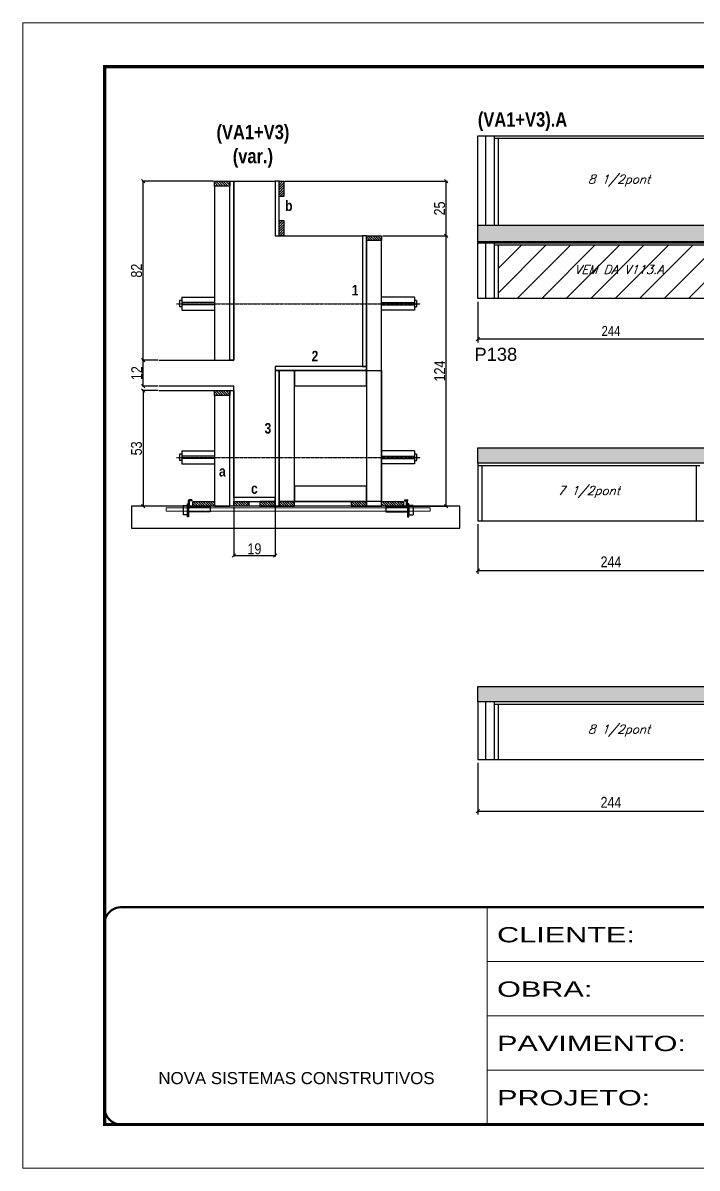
# Model space of a CAD drawing. Extents: x 3330 to 22105, y 1197 to 30204.
# Drawn here: x 4928 to 5546, y 27615 to 28665 of the extents above; entities that cross this region are included whole.
import ezdxf

# ---------------------------------------------------------------- set-up
doc = ezdxf.new("R2010")
doc.units = 0
for name, pattern in [('CONTINUO', [0]), ('DASHED', [0.75, 0.5, -0.25]), ('HIDDEN', [0.375, 0.25, -0.125])]:
    doc.linetypes.add(name, pattern=pattern)
for name, color, linetype in [('5', 5, 'Continuous'), ('barrote', 251, 'Continuous'), ('COTA', 241, 'Continuous'), ('detalhes', 4, 'Continuous'), ('NOMENCLATURA', 7, 'Continuous'), ('Painéis', 200, 'Continuous'), ('presilha', 1, 'Continuous'), ('SARR_2.2x10', 60, 'Continuous'), ('SARR_2.2x7', 40, 'Continuous'), ('SARR_3.5x7', 81, 'Continuous'), ('TENSOR', 3, 'Continuous'), ('texto', 7, 'Continuous')]:
    doc.layers.add(name, color=color, linetype=linetype)
for name, color, linetype, lineweight in [('CONCRETO', 251, 'Continuous', 25), ('Folhas', 255, 'Continuous', 9), ('Hachura', 251, 'Continuous', 9), ('SARRAFO DE PRESSAO', 251, 'DASHED', 9), ('SCO-___-LAJ', 2, 'Continuous', 0)]:
    doc.layers.add(name, color=color, linetype=linetype, lineweight=lineweight)
doc.styles.add('ARIAL', font='arial.ttf')
doc.styles.add('COTA TECNICA', font='techl___.ttf', dxfattribs={"height": 10})
doc.styles.add('COTA TECNICA 2X', font='techl___.ttf', dxfattribs={"height": 10})
doc.styles.add('COTA TECNICA-50', font='techl___.ttf', dxfattribs={"height": 9})
doc.styles.add('Romans', font='romans.shx')
doc.styles.get("Standard").update_dxf_attribs({"font": 'arial.ttf'})
doc.styles.add('TECNICA', font='techb___.ttf', dxfattribs={"height": 10})
doc.styles.add('Tecnologia', font='')
doc.styles.get('Tecnologia').set_extended_font_data('Forgotten Futurist')
doc.dimstyles.new('COTA PAINEL-50', dxfattribs={"dimtxt": 9, "dimasz": 3, "dimexe": 3, "dimexo": 3, "dimgap": 3, "dimtad": 1, "dimdec": 1, "dimzin": 12, "dimdsep": 46, "dimtxsty": 'COTA TECNICA-50', "dimblk1": 'OBLIQUE', "dimblk2": 'OBLIQUE', "dimsah": 1, "dimcen": 0.9, "dimclrd": 4, "dimclre": 4, "dimclrt": 240, "dimadec": 1, "dimazin": 3, "dimtfac": 1, "dimtdec": 1, "dimtmove": 0, "dimatfit": 3, "dimfxl": 1, "dimtolj": 1, "dimtzin": 12, "dimarcsym": 0})
doc.dimstyles.new('PAINEL', dxfattribs={"dimtxt": 10, "dimasz": 3, "dimexe": 3, "dimexo": 3, "dimgap": 3, "dimtad": 1, "dimdec": 1, "dimzin": 12, "dimdsep": 46, "dimtxsty": 'COTA TECNICA', "dimblk1": 'OBLIQUE', "dimblk2": 'OBLIQUE', "dimsah": 1, "dimcen": 0.9, "dimclrd": 4, "dimclre": 4, "dimclrt": 240, "dimadec": 1, "dimazin": 3, "dimtfac": 1, "dimtdec": 1, "dimtmove": 0, "dimatfit": 3, "dimfxl": 1, "dimtolj": 1, "dimtzin": 12, "dimarcsym": 0})
doc.dimstyles.new('SECAO', dxfattribs={"dimscale": 0.333333, "dimtxt": 5, "dimasz": 9, "dimexe": 3, "dimexo": 3, "dimgap": 3, "dimtad": 1, "dimdec": 1, "dimlfac": 0.5, "dimzin": 12, "dimdsep": 46, "dimtxsty": 'COTA TECNICA 2X', "dimblk1": 'OBLIQUE', "dimblk2": 'OBLIQUE', "dimsah": 1, "dimcen": 0.9, "dimclrd": 4, "dimclre": 4, "dimclrt": 240, "dimadec": 1, "dimazin": 3, "dimtfac": 1, "dimtdec": 1, "dimtmove": 0, "dimatfit": 3, "dimfxl": 1, "dimtolj": 1, "dimtzin": 12, "dimarcsym": 0})
pattern_1 = [(135, (38357.0615, -95290.8084), (-1.122532015, -1.122532015), [])]

# ---------------------------------------------------------------- blocks, each defined once
blk = doc.blocks.new('9999999999')
at = {"color": 30, "linetype": 'CONTINUO'}
for p, q in [((98564.6, 34230.2), (98564.6, 34429.4)), ((98564.6, 34379.6), (99584, 34379.6)), ((98564.6, 34329.8), (99488, 34329.8)), ((98564.6, 34280), (99488, 34280))]:
    blk.add_line(p, q, dxfattribs=at)
at = {"color": 30, "linetype": 'CONTINUO', "const_width": 2}
blk.add_lwpolyline([(99584, 34230.2), (99584, 34414.4, 0.414214), (99569, 34429.4), (98229, 34429.4, 0.414214), (98214, 34414.4), (98214, 34245.2, 0.414214), (98229, 34230.2), (99584, 34230.2)], format="xyb", dxfattribs=at)
at = {"layer": 'Folhas'}
blk.add_lwpolyline([(98139, 34190.2), (99624, 34190.2), (99624, 35240.2), (98139, 35240.2)], close=True, dxfattribs=at)
at = {"layer": 'Folhas', "color": 30, "const_width": 3}
blk.add_lwpolyline([(98214, 34230.2), (99584, 34230.2), (99584, 35200.2), (98214, 35200.2)], close=True, dxfattribs=at)
at = {"color": 7, "linetype": 'Continuous', "ltscale": 5, "style": 'ARIAL'}
blk.add_text('NOVA SISTEMAS CONSTRUTIVOS', height=11.059, dxfattribs=at).set_placement((98263.2, 34267.2))
at = {"layer": 'Folhas', "color": 7, "style": 'Tecnologia', "width": 1.5}
for s, p in [('CLIENTE:', (98573.7, 34397.2)), ('OBRA:', (98573.7, 34347.3)), ('PAVIMENTO:', (98573.7, 34297.5)), ('PROJETO:', (98573.7, 34247.7))]:
    blk.add_text(s, height=14, dxfattribs=at).set_placement(p)
blk = doc.blocks.new('PRESILHA METÁLICA 1')
at = {"layer": 'presilha'}
for p, q in [((7.5, 10.6), (7.5, 19.9)), ((12, 21), (8.6, 21)), ((9, 11.6), (9, 18.9)), ((12, 19.5), (9.6, 19.5)), ((12, 21), (12, 19.5)), ((0, 13), (6, 13)), ((0, 13), (0, 0)), ((6, 0), (0, 0)), ((6, 15.5), (7.5, 15.5)), ((6, -2.5), (6, 15.5)), ((6, 13), (6, 0)), ((7.5, 15.5), (7.5, -2.5)), ((37.5, 4.1), (7.5, 4.1)), ((37.5, 11), (9.6, 11)), ((37.5, 11), (37.5, 4.1)), ((7.5, -2.5), (6, -2.5))]:
    blk.add_line(p, q, dxfattribs=at)
for centre, radius, start, end in [((8.6, 19.9), 1.14, 90, 180), ((9.6, 18.9), 0.57, 90, 180), ((9.6, 11.6), 0.57, 180, 270)]:
    blk.add_arc(centre, radius, start, end, dxfattribs=at)
blk = doc.blocks.new('_Oblique')
at = {"color": 0, "linetype": 'ByBlock', "lineweight": -2}
blk.add_line((-0.5, -0.5), (0.5, 0.5), dxfattribs=at)
blk = doc.blocks.new('*D1958')
at = {"layer": 'COTA', "color": 4, "lineweight": -2, "transparency": 16777216}
for p, q in [((5121.5, 28220.4), (5121.5, 28175.2)), ((5159.5, 28220.4), (5159.5, 28175.2)), ((5121.5, 28176.2), (5159.5, 28176.2))]:
    blk.add_line(p, q, dxfattribs=at)
at = {"layer": 'Defpoints', "color": 0, "transparency": 16777216}
for p in [(5121.5, 28221.4), (5159.5, 28221.4), (5159.5, 28176.2)]:
    blk.add_point(p, dxfattribs=at)
at = {"layer": 'COTA', "color": 4, "lineweight": -2, "transparency": 16777216, "xscale": 3, "yscale": 3, "zscale": 3, "rotation": 180}
blk.add_blockref('_Oblique', (5121.5, 28176.2), dxfattribs=at)
at = {"layer": 'COTA', "color": 4, "lineweight": -2, "transparency": 16777216, "xscale": 3, "yscale": 3, "zscale": 3}
blk.add_blockref('_Oblique', (5159.5, 28176.2), dxfattribs=at)
at = {"layer": 'COTA', "color": 240, "transparency": 16777216, "insert": (5140.5, 28182.3), "char_height": 10, "attachment_point": 5, "style": 'COTA TECNICA 2X'}
blk.add_mtext('\\A1;19', dxfattribs=at)
blk = doc.blocks.new('*D1959')
at = {"layer": 'COTA', "color": 4, "lineweight": -2, "transparency": 16777216}
for p, q in [((5258.1, 28469.4), (5317.4, 28469.4)), ((5316.4, 28221.4), (5316.4, 28469.4)), ((5278.1, 28221.4), (5317.4, 28221.4))]:
    blk.add_line(p, q, dxfattribs=at)
at = {"layer": 'Defpoints', "color": 0, "transparency": 16777216}
for p in [(5257.1, 28469.4), (5316.4, 28469.4), (5277.1, 28221.4)]:
    blk.add_point(p, dxfattribs=at)
at = {"layer": 'COTA', "color": 4, "lineweight": -2, "transparency": 16777216, "xscale": 3, "yscale": 3, "zscale": 3}
for p, rotation in [((5316.4, 28469.4), 90), ((5316.4, 28221.4), 270)]:
    blk.add_blockref('_Oblique', p, dxfattribs=dict(at, rotation=rotation))
at = {"layer": 'COTA', "color": 240, "transparency": 16777216, "insert": (5310.3, 28345.4), "char_height": 10, "attachment_point": 5, "rotation": 90, "style": 'COTA TECNICA 2X'}
blk.add_mtext('\\A1;124', dxfattribs=at)
blk = doc.blocks.new('*D1960')
at = {"layer": 'COTA', "color": 4, "lineweight": -2, "transparency": 16777216}
for p, q in [((5168.5, 28519.4), (5317.4, 28519.4)), ((5316.4, 28469.4), (5316.4, 28519.4)), ((5258.1, 28469.4), (5317.4, 28469.4))]:
    blk.add_line(p, q, dxfattribs=at)
at = {"layer": 'Defpoints', "color": 0, "transparency": 16777216}
for p in [(5167.5, 28519.4), (5316.4, 28519.4), (5257.1, 28469.4)]:
    blk.add_point(p, dxfattribs=at)
at = {"layer": 'COTA', "color": 4, "lineweight": -2, "transparency": 16777216, "xscale": 3, "yscale": 3, "zscale": 3}
for p, rotation in [((5316.4, 28519.4), 90), ((5316.4, 28469.4), 270)]:
    blk.add_blockref('_Oblique', p, dxfattribs=dict(at, rotation=rotation))
at = {"layer": 'COTA', "color": 240, "transparency": 16777216, "insert": (5310.3, 28494.4), "char_height": 10, "attachment_point": 5, "rotation": 90, "style": 'COTA TECNICA 2X'}
blk.add_mtext('\\A1;25', dxfattribs=at)
blk = doc.blocks.new('*D1961')
at = {"layer": 'COTA', "color": 4, "lineweight": -2, "transparency": 16777216}
for p, q in [((5051.8, 28327.4), (5037.6, 28327.4)), ((5038.6, 28327.4), (5038.6, 28221.4)), ((5051.8, 28221.4), (5037.6, 28221.4))]:
    blk.add_line(p, q, dxfattribs=at)
at = {"layer": 'Defpoints', "color": 0, "transparency": 16777216}
for p in [(5052.8, 28327.4), (5038.6, 28221.4), (5052.8, 28221.4)]:
    blk.add_point(p, dxfattribs=at)
at = {"layer": 'COTA', "color": 4, "lineweight": -2, "transparency": 16777216, "xscale": 3, "yscale": 3, "zscale": 3}
for p, rotation in [((5038.6, 28327.4), 90), ((5038.6, 28221.4), 270)]:
    blk.add_blockref('_Oblique', p, dxfattribs=dict(at, rotation=rotation))
at = {"layer": 'COTA', "color": 240, "transparency": 16777216, "insert": (5032.4, 28274.4), "char_height": 10, "attachment_point": 5, "rotation": 90, "style": 'COTA TECNICA 2X'}
blk.add_mtext('\\A1;53', dxfattribs=at)
blk = doc.blocks.new('*D1962')
at = {"layer": 'COTA', "color": 4, "lineweight": -2, "transparency": 16777216}
for p, q in [((5051.8, 28355.4), (5037.6, 28355.4)), ((5038.6, 28331.4), (5038.6, 28355.4)), ((5051.8, 28331.4), (5037.6, 28331.4))]:
    blk.add_line(p, q, dxfattribs=at)
at = {"layer": 'Defpoints', "color": 0, "transparency": 16777216}
for p in [(5038.6, 28355.4), (5052.8, 28355.4), (5052.8, 28331.4)]:
    blk.add_point(p, dxfattribs=at)
at = {"layer": 'COTA', "color": 4, "lineweight": -2, "transparency": 16777216, "xscale": 3, "yscale": 3, "zscale": 3}
for p, rotation in [((5038.6, 28355.4), 90), ((5038.6, 28331.4), 270)]:
    blk.add_blockref('_Oblique', p, dxfattribs=dict(at, rotation=rotation))
at = {"layer": 'COTA', "color": 240, "transparency": 16777216, "insert": (5032.6, 28343.4), "char_height": 10, "attachment_point": 5, "rotation": 90, "style": 'COTA TECNICA 2X'}
blk.add_mtext('\\A1;12', dxfattribs=at)
blk = doc.blocks.new('*D1963')
at = {"layer": 'COTA', "color": 4, "lineweight": -2, "transparency": 16777216}
for p, q in [((5102.9, 28519.4), (5037.6, 28519.4)), ((5038.6, 28355.4), (5038.6, 28519.4)), ((5051.8, 28355.4), (5037.6, 28355.4))]:
    blk.add_line(p, q, dxfattribs=at)
at = {"layer": 'Defpoints', "color": 0, "transparency": 16777216}
for p in [(5038.6, 28519.4), (5103.9, 28519.4), (5052.8, 28355.4)]:
    blk.add_point(p, dxfattribs=at)
at = {"layer": 'COTA', "color": 4, "lineweight": -2, "transparency": 16777216, "xscale": 3, "yscale": 3, "zscale": 3}
for p, rotation in [((5038.6, 28519.4), 90), ((5038.6, 28355.4), 270)]:
    blk.add_blockref('_Oblique', p, dxfattribs=dict(at, rotation=rotation))
at = {"layer": 'COTA', "color": 240, "transparency": 16777216, "insert": (5032.5, 28437.4), "char_height": 10, "attachment_point": 5, "rotation": 90, "style": 'COTA TECNICA 2X'}
blk.add_mtext('\\A1;82', dxfattribs=at)
blk = doc.blocks.new('*D1964')
at = {"layer": 'COTA', "color": 4, "linetype": 'ByBlock', "lineweight": -2, "transparency": 16777216}
for p, q in [((5345.4, 28408.9), (5345.4, 28371.6)), ((5589.4, 28408.9), (5589.4, 28371.6)), ((5589.4, 28374.6), (5345.4, 28374.6))]:
    blk.add_line(p, q, dxfattribs=at)
at = {"layer": 'Defpoints', "color": 0, "linetype": 'ByBlock', "transparency": 16777216}
for p in [(5345.4, 28411.9), (5589.4, 28411.9), (5345.4, 28374.6)]:
    blk.add_point(p, dxfattribs=at)
at = {"layer": 'COTA', "color": 4, "linetype": 'ByBlock', "lineweight": -2, "transparency": 16777216, "xscale": 3, "yscale": 3, "zscale": 3, "rotation": 180}
blk.add_blockref('_Oblique', (5345.4, 28374.6), dxfattribs=at)
at = {"layer": 'COTA', "color": 4, "linetype": 'ByBlock', "lineweight": -2, "transparency": 16777216, "xscale": 3, "yscale": 3, "zscale": 3}
blk.add_blockref('_Oblique', (5589.4, 28374.6), dxfattribs=at)
at = {"layer": 'COTA', "color": 240, "linetype": 'ByBlock', "transparency": 16777216, "insert": (5467.4, 28382.1), "char_height": 9, "attachment_point": 5, "style": 'COTA TECNICA-50'}
blk.add_mtext('\\A1;244', dxfattribs=at)
blk = doc.blocks.new('*D1979')
at = {"layer": 'COTA', "color": 4, "linetype": 'ByBlock', "lineweight": -2, "transparency": 16777216}
for p, q in [((5345.4, 28205), (5345.4, 28159.4)), ((5589.4, 28205), (5589.4, 28159.4)), ((5345.4, 28162.4), (5589.4, 28162.4))]:
    blk.add_line(p, q, dxfattribs=at)
at = {"layer": 'Defpoints', "color": 0, "linetype": 'ByBlock', "transparency": 16777216}
for p in [(5345.4, 28208), (5589.4, 28208), (5589.4, 28162.4)]:
    blk.add_point(p, dxfattribs=at)
at = {"layer": 'COTA', "color": 4, "linetype": 'ByBlock', "lineweight": -2, "transparency": 16777216, "xscale": 3, "yscale": 3, "zscale": 3, "rotation": 180}
blk.add_blockref('_Oblique', (5345.4, 28162.4), dxfattribs=at)
at = {"layer": 'COTA', "color": 4, "linetype": 'ByBlock', "lineweight": -2, "transparency": 16777216, "xscale": 3, "yscale": 3, "zscale": 3}
blk.add_blockref('_Oblique', (5589.4, 28162.4), dxfattribs=at)
at = {"layer": 'COTA', "color": 240, "linetype": 'ByBlock', "transparency": 16777216, "insert": (5467.4, 28170.4), "char_height": 10, "attachment_point": 5, "style": 'COTA TECNICA'}
blk.add_mtext('\\A1;244', dxfattribs=at)
blk = doc.blocks.new('*D1993')
at = {"layer": 'COTA', "color": 4, "linetype": 'ByBlock', "lineweight": -2, "transparency": 16777216}
for p, q in [((5345.4, 27986.2), (5345.4, 27938.8)), ((5589.4, 27986.2), (5589.4, 27938.8)), ((5345.4, 27941.8), (5589.4, 27941.8))]:
    blk.add_line(p, q, dxfattribs=at)
at = {"layer": 'Defpoints', "color": 0, "linetype": 'ByBlock', "transparency": 16777216}
for p in [(5345.4, 27989.2), (5589.4, 27989.2), (5589.4, 27941.8)]:
    blk.add_point(p, dxfattribs=at)
at = {"layer": 'COTA', "color": 4, "linetype": 'ByBlock', "lineweight": -2, "transparency": 16777216, "xscale": 3, "yscale": 3, "zscale": 3, "rotation": 180}
blk.add_blockref('_Oblique', (5345.4, 27941.8), dxfattribs=at)
at = {"layer": 'COTA', "color": 4, "linetype": 'ByBlock', "lineweight": -2, "transparency": 16777216, "xscale": 3, "yscale": 3, "zscale": 3}
blk.add_blockref('_Oblique', (5589.4, 27941.8), dxfattribs=at)
at = {"layer": 'COTA', "color": 240, "linetype": 'ByBlock', "transparency": 16777216, "insert": (5467.4, 27949.9), "char_height": 10, "attachment_point": 5, "style": 'COTA TECNICA'}
blk.add_mtext('\\A1;244', dxfattribs=at)

msp = doc.modelspace()

# ---------------------------------------------------------------- hatches: boundary and pattern name
at = {"layer": 'COTA', "linetype": 'ByBlock'}
h = msp.add_hatch(dxfattribs=at)
h.set_pattern_fill('AR-CONC', color=256, scale=0.03)
h.set_pattern_definition([(50, (-125691.2733, -5427.082), (5.46554007, -0.47817257), [0.5715, -6.2865]), (355, (-125691.273, -5427.082), (-1.05730264, 5.73170536), [0.4572, -5.02921753]), (100.4514447, (-125690.818, -5427.122), (4.40823741, 5.25353256), [0.48570026, -5.34270734]), (46.1842, (-125691.273, -5425.558), (8.13237123, -1.26126984), [0.85725, -9.42975]), (96.6355576, (-125690.5956, -5425.663), (7.122124, 7.42278374), [0.7285507, -8.01406824]), (351.184151, (-125691.273, -5425.558), (7.122124, 7.42278374), [0.685799, -7.54379196]), (21, (-125690.5113, -5425.939), (4.54843174, -3.06795595), [0.5715, -6.2865]), (326, (-125690.511, -5425.939), (1.85406085, 5.52563898), [0.4572, -5.0292]), (71.451445, (-125690.132, -5426.195), (6.40249258, 2.45768307), [0.48570026, -5.34269813]), (37.5, (-125691.2733, -5427.0821), (0.092658098, 2.536651166), [0, -4.96824, 0, -5.1054, 0, -5.04825]), (7.5, (-125691.2733, -5427.0821), (2.004589875, 3.005417245), [0, -2.91084, 0, -4.85394, 0, -1.92405]), (327.5, (-125692.9725, -5427.0821), (4.067717855, -0.17186232), [0, -1.905, 0, -5.9436, 0, -7.8867]), (317.5, (-125693.7345, -5427.082), (4.44387544, 0.76279473), [0, -2.4765, 0, -3.94716, 0, -5.6007])])
h.paths.add_polyline_path([(5345.36, 28478.91), (5345.36, 28463.91), (6321.36, 28463.91), (6321.36, 28478.91)])
h = msp.add_hatch(dxfattribs=at)
h.set_pattern_fill('AR-CONC', color=256, scale=0.03)
h.set_pattern_definition([(50, (-125691.2733, -5456.364), (5.46554007, -0.47817257), [0.5715, -6.2865]), (355, (-125691.273, -5456.364), (-1.05730264, 5.73170536), [0.4572, -5.02921753]), (100.4514447, (-125690.818, -5456.4036), (4.40823741, 5.25353256), [0.48570026, -5.34270734]), (46.1842, (-125691.273, -5454.84), (8.13237123, -1.26126984), [0.85725, -9.42975]), (96.6355576, (-125690.5956, -5454.945), (7.122124, 7.42278374), [0.7285507, -8.01406824]), (351.184151, (-125691.273, -5454.84), (7.122124, 7.42278374), [0.685799, -7.54379196]), (21, (-125690.5113, -5455.221), (4.54843174, -3.06795595), [0.5715, -6.2865]), (326, (-125690.511, -5455.221), (1.85406085, 5.52563898), [0.4572, -5.0292]), (71.451445, (-125690.132, -5455.4765), (6.40249258, 2.45768307), [0.48570026, -5.34269813]), (37.5, (-125691.2733, -5456.3638), (0.092658098, 2.536651166), [0, -4.96824, 0, -5.1054, 0, -5.04825]), (7.5, (-125691.2733, -5456.3638), (2.004589875, 3.005417245), [0, -2.91084, 0, -4.85394, 0, -1.92405]), (327.5, (-125692.9725, -5456.3638), (4.067717855, -0.17186232), [0, -1.905, 0, -5.9436, 0, -7.8867]), (317.5, (-125693.7345, -5456.3638), (4.44387544, 0.76279473), [0, -2.4765, 0, -3.94716, 0, -5.6007])])
h.paths.add_polyline_path([(6015.86, 28260.97), (6314.86, 28260.97), (6314.86, 28274.97), (5345.36, 28274.97), (5345.36, 28260.97), (5589.36, 28260.97), (5833.36, 28260.97), (5988.86, 28260.97), (5988.86, 28227.97), (6015.86, 28227.97)])
h = msp.add_hatch(dxfattribs=at)
h.set_pattern_fill('AR-CONC', color=256, scale=0.03)
h.set_pattern_definition([(50, (-125691.2733, -5475.5483), (5.46554007, -0.47817257), [0.5715, -6.2865]), (355, (-125691.273, -5475.548), (-1.05730264, 5.73170536), [0.4572, -5.02921753]), (100.4514447, (-125690.818, -5475.588), (4.40823741, 5.25353256), [0.48570026, -5.34270734]), (46.1842, (-125691.273, -5474.024), (8.13237123, -1.26126984), [0.85725, -9.42975]), (96.6355576, (-125690.5956, -5474.129), (7.122124, 7.42278374), [0.7285507, -8.01406824]), (351.184151, (-125691.273, -5474.024), (7.122124, 7.42278374), [0.685799, -7.54379196]), (21, (-125690.5113, -5474.4053), (4.54843174, -3.06795595), [0.5715, -6.2865]), (326, (-125690.511, -5474.405), (1.85406085, 5.52563898), [0.4572, -5.0292]), (71.451445, (-125690.132, -5474.661), (6.40249258, 2.45768307), [0.48570026, -5.34269813]), (37.5, (-125691.2733, -5475.5483), (0.092658098, 2.536651166), [0, -4.96824, 0, -5.1054, 0, -5.04825]), (7.5, (-125691.2733, -5475.5483), (2.004589875, 3.005417245), [0, -2.91084, 0, -4.85394, 0, -1.92405]), (327.5, (-125692.9725, -5475.5483), (4.067717855, -0.17186232), [0, -1.905, 0, -5.9436, 0, -7.8867]), (317.5, (-125693.7345, -5475.5483), (4.44387544, 0.76279473), [0, -2.4765, 0, -3.94716, 0, -5.6007])])
h.paths.add_polyline_path([(5688.86, 28022.18), (5715.86, 28022.18), (5715.86, 28042.18), (5959.86, 28042.18), (6210.86, 28042.18), (6210.86, 28056.18), (5345.36, 28056.18), (5345.36, 28042.18), (5688.86, 28042.18)])
at = {"layer": 'Hachura', "linetype": 'ByBlock'}
h = msp.add_hatch(dxfattribs=at)
h.set_pattern_fill('ANSI31', color=256, scale=5)
h.set_pattern_definition([(45, (-125691.273, -5427.082), (-11.2253202, 11.2253202), [])])
h.paths.add_polyline_path([(5585.86, 28411.91), (5585.86, 28460.71), (5363.86, 28460.71), (5363.86, 28411.91)])
h.paths.add_polyline_path([(5592.86, 28411.91), (5617.53, 28411.91), (5617.53, 28460.71), (5592.86, 28460.71)])
h.paths.add_polyline_path([(5621.03, 28411.91), (5644.36, 28411.91), (5644.36, 28460.71), (5621.03, 28460.71)])
h.paths.add_polyline_path([(5647.86, 28455.91), (5647.86, 28411.91), (5727.86, 28411.91), (5727.86, 28455.91)])
h.paths.add_polyline_path([(5829.86, 28411.91), (5829.86, 28460.71), (5731.36, 28460.71), (5731.36, 28411.91)])
h.paths.add_polyline_path([(6073.86, 28411.91), (6073.86, 28460.71), (5836.86, 28460.71), (5836.86, 28411.91)])
h.paths.add_polyline_path([(6105.36, 28460.71), (6080.86, 28460.71), (6080.86, 28411.91), (6105.36, 28411.91)])
h.paths.add_polyline_path([(6108.86, 28455.91), (6108.86, 28411.91), (6188.86, 28411.91), (6188.86, 28455.91)])
h.paths.add_polyline_path([(6317.86, 28411.91), (6317.86, 28460.71), (6192.36, 28460.71), (6192.36, 28411.91)])
h.paths.add_polyline_path([(6188.86, 28455.91), (6188.86, 28462.91), (6108.86, 28462.91), (6108.86, 28455.91)])
h.paths.add_polyline_path([(5727.86, 28455.91), (5727.86, 28462.91), (5647.86, 28462.91), (5647.86, 28455.91)])
at = {"layer": 'SARR_2.2x10'}
h = msp.add_hatch(dxfattribs=at)
h.set_pattern_fill('ANSI31', color=256, scale=0.5, angle=90)
h.set_pattern_definition([(135, (38277.4615, -95290.8084), (-1.122532015, -1.122532015), [])])
h.paths.add_polyline_path([(5083.92, 28225.76), (5083.92, 28221.36), (5103.92, 28221.36), (5103.92, 28225.76)])
h = msp.add_hatch(dxfattribs=at)
h.set_pattern_fill('ANSI31', color=256, scale=0.5, angle=90)
h.set_pattern_definition([(135, (38450.6615, -95290.8084), (-1.122532015, -1.122532015), [])])
h.paths.add_polyline_path([(5257.12, 28225.76), (5257.12, 28221.36), (5277.12, 28221.36), (5277.12, 28225.76)])
at = {"layer": 'SARR_2.2x7'}
h = msp.add_hatch(dxfattribs=at)
h.set_pattern_fill('ANSI31', color=256, scale=0.5, angle=90)
h.set_pattern_definition([(135, (38271.4615, -94997.2084), (-1.122532015, -1.122532015), [])])
h.paths.add_polyline_path([(5117.92, 28519.36), (5117.92, 28514.96), (5103.92, 28514.96), (5103.92, 28519.36)])
h = msp.add_hatch(dxfattribs=at)
h.set_pattern_fill('ANSI31', color=256, scale=0.5)
h.set_pattern_definition([(45, (-118349.0468, -4648.1773), (-1.122532015, 1.122532015), [])])
h.paths.add_polyline_path([(5167.52, 28505.36), (5163.12, 28505.36), (5163.12, 28519.36), (5167.52, 28519.36)])
h = msp.add_hatch(dxfattribs=at)
h.set_pattern_fill('ANSI31', color=256, scale=0.5)
h.set_pattern_definition([(45, (-118349.0468, -4684.1773), (-1.122532015, 1.122532015), [])])
h.paths.add_polyline_path([(5167.52, 28469.36), (5163.12, 28469.36), (5163.12, 28483.36), (5167.52, 28483.36)])
h = msp.add_hatch(dxfattribs=at)
h.set_pattern_fill('ANSI31', color=256, scale=0.5, angle=90)
h.set_pattern_definition([(135, (38410.6615, -95047.2084), (-1.122532015, -1.122532015), [])])
h.paths.add_polyline_path([(5257.12, 28469.36), (5257.12, 28464.96), (5243.12, 28464.96), (5243.12, 28469.36)])
h = msp.add_hatch(dxfattribs=at)
h.set_pattern_fill('ANSI31', color=256, scale=0.5, angle=90)
h.set_pattern_definition([(135, (38271.4615, -95189.2084), (-1.122532015, -1.122532015), [])])
h.paths.add_polyline_path([(5117.92, 28327.36), (5117.92, 28322.96), (5103.92, 28322.96), (5103.92, 28327.36)])
h = msp.add_hatch(dxfattribs=at)
h.set_pattern_fill('ANSI31', color=256, scale=0.5, angle=90)
h.set_pattern_definition(pattern_1)
h.paths.add_polyline_path([(5135.52, 28221.36), (5135.52, 28225.76), (5121.52, 28225.76), (5121.52, 28221.36)])
h = msp.add_hatch(dxfattribs=at)
h.set_pattern_fill('ANSI31', color=256, scale=0.5, angle=90)
h.set_pattern_definition(pattern_1)
h.paths.add_polyline_path([(5145.52, 28225.76), (5145.52, 28221.36), (5159.52, 28221.36), (5159.52, 28225.76)])
h = msp.add_hatch(dxfattribs=at)
h.set_pattern_fill('ANSI31', color=256, scale=0.5, angle=90)
h.set_pattern_definition([(135, (38374.6615, -95290.8084), (-1.122532015, -1.122532015), [])])
h.paths.add_polyline_path([(5163.12, 28225.76), (5163.12, 28221.36), (5177.12, 28221.36), (5177.12, 28225.76)])
h = msp.add_hatch(dxfattribs=at)
h.set_pattern_fill('ANSI31', color=256, scale=0.5, angle=90)
h.set_pattern_definition([(135, (38440.6615, -95290.8084), (-1.122532015, -1.122532015), [])])
h.paths.add_polyline_path([(5229.12, 28225.76), (5229.12, 28221.36), (5243.12, 28221.36), (5243.12, 28225.76)])

# ---------------------------------------------------------------- linework, layer by layer
at = {"ltscale": 3}
for p, q in [((5073.92, 28413.09), (5073.92, 28401.09)), ((5073.92, 28413.09), (5103.92, 28413.09)), ((5287.12, 28413.09), (5257.12, 28413.09)), ((5287.12, 28413.09), (5287.12, 28401.09)), ((5071.92, 28410.09), (5071.92, 28404.09)), ((5073.92, 28410.09), (5071.92, 28410.09)), ((5073.92, 28404.09), (5071.92, 28404.09)), ((5103.92, 28408.09), (5073.92, 28408.09)), ((5103.92, 28406.09), (5073.92, 28406.09)), ((5257.12, 28408.09), (5287.12, 28408.09)), ((5257.12, 28406.09), (5287.12, 28406.09)), ((5289.12, 28410.09), (5287.12, 28410.09)), ((5287.12, 28404.09), (5289.12, 28404.09)), ((5289.12, 28410.09), (5289.12, 28404.09)), ((5073.92, 28401.09), (5103.92, 28401.09)), ((5287.12, 28401.09), (5257.12, 28401.09)), ((5071.92, 28269.21), (5071.92, 28263.21)), ((5073.92, 28269.21), (5071.92, 28269.21)), ((5073.92, 28272.21), (5073.92, 28260.21)), ((5073.92, 28272.21), (5103.92, 28272.21)), ((5103.92, 28267.21), (5073.92, 28267.21)), ((5287.12, 28272.21), (5257.12, 28272.21)), ((5257.12, 28267.21), (5287.12, 28267.21)), ((5287.12, 28272.21), (5287.12, 28260.21)), ((5289.12, 28269.21), (5287.12, 28269.21)), ((5289.12, 28269.21), (5289.12, 28263.21)), ((5073.92, 28263.21), (5071.92, 28263.21)), ((5103.92, 28265.21), (5073.92, 28265.21)), ((5073.92, 28260.21), (5103.92, 28260.21)), ((5257.12, 28265.21), (5287.12, 28265.21)), ((5287.12, 28260.21), (5257.12, 28260.21)), ((5287.12, 28263.21), (5289.12, 28263.21))]:
    msp.add_line(p, q, dxfattribs=at)
at = {"layer": 'barrote'}
msp.add_lwpolyline([(5027.67, 28201.36), (5328.69, 28201.36), (5328.69, 28221.36), (5027.67, 28221.36)], close=True, dxfattribs=at)
at = {"layer": 'CONCRETO', "linetype": 'Continuous'}
for points in [[(5121.52, 28355.36), (5121.52, 28519.36), (5159.52, 28519.36), (5159.52, 28469.36), (5239.52, 28469.36), (5239.52, 28349.36), (5159.52, 28349.36), (5159.52, 28229.36), (5121.52, 28229.36), (5121.52, 28331.36), (5052.82, 28331.36)], [(5052.82, 28355.36), (5121.52, 28355.36)]]:
    msp.add_lwpolyline(points, dxfattribs=at)
at = {"layer": 'COTA', "linetype": 'ByBlock'}
for p, q in [((5345.36, 28462.91), (5345.36, 28478.91)), ((6321.36, 28478.91), (5345.36, 28478.91)), ((5345.36, 28260.97), (5345.36, 28274.97)), ((5345.36, 28274.97), (6314.86, 28274.97)), ((5345.36, 28042.18), (5345.36, 28056.18)), ((5345.36, 28056.18), (6210.86, 28056.18))]:
    msp.add_line(p, q, dxfattribs=at)
at = {"layer": 'Painéis', "linetype": 'Continuous'}
for p, q in [((5688.86, 28042.18), (5345.36, 28042.18)), ((5345.36, 28042.18), (5345.36, 27989.18)), ((5345.36, 27989.18), (5715.86, 27989.18))]:
    msp.add_line(p, q, dxfattribs=at)
for points in [[(5345.36, 28560.91), (5589.36, 28560.91), (5589.36, 28478.91), (5345.36, 28478.91)], [(5117.92, 28355.36), (5117.92, 28519.36), (5121.52, 28519.36), (5121.52, 28355.36)], [(5163.12, 28469.36), (5163.12, 28519.36), (5159.52, 28519.36), (5159.52, 28469.36)], [(5243.12, 28349.36), (5243.12, 28469.36), (5239.52, 28469.36), (5239.52, 28349.36)], [(6321.36, 28463.91), (5345.36, 28463.91), (5345.36, 28462.91), (6321.36, 28462.91)], [(5345.36, 28462.91), (5589.36, 28462.91), (5589.36, 28411.91), (5345.36, 28411.91)], [(5243.12, 28349.36), (5159.52, 28349.36), (5159.52, 28345.76), (5243.12, 28345.76)], [(5163.12, 28221.36), (5163.12, 28345.76), (5159.52, 28345.76), (5159.52, 28221.36)], [(5163.12, 28345.76), (5257.12, 28345.76), (5257.12, 28225.76), (5163.12, 28225.76)], [(5117.92, 28221.36), (5117.92, 28327.36), (5121.52, 28327.36), (5121.52, 28221.36)], [(5589.36, 28260.97), (5345.36, 28260.97), (5345.36, 28207.97), (5589.36, 28207.97)], [(5159.52, 28229.36), (5121.52, 28229.36), (5121.52, 28225.76), (5159.52, 28225.76)]]:
    msp.add_lwpolyline(points, close=True, dxfattribs=at)
msp.add_lwpolyline([(5052.82, 28327.36), (5121.52, 28327.36), (5121.52, 28331.36), (5052.82, 28331.36)], dxfattribs=at)
at = {"layer": 'SARR_2.2x10'}
for points in [[(5083.92, 28225.76), (5103.92, 28225.76), (5103.92, 28221.36), (5083.92, 28221.36)], [(5257.12, 28225.76), (5277.12, 28225.76), (5277.12, 28221.36), (5257.12, 28221.36)]]:
    msp.add_lwpolyline(points, close=True, dxfattribs=at)
at = {"layer": 'SARR_2.2x7', "linetype": 'Continuous'}
for p, q in [((5352.36, 28560.91), (5352.36, 28478.91)), ((5589.36, 28558.71), (5360.36, 28558.71)), ((5352.36, 28462.91), (5352.36, 28411.91)), ((5589.36, 28460.71), (5360.36, 28460.71)), ((5345.36, 28258.77), (5548.86, 28258.77)), ((5352.36, 28042.18), (5352.36, 27989.18)), ((5360.36, 28039.98), (5589.36, 28039.98))]:
    msp.add_line(p, q, dxfattribs=at)
at = {"layer": 'SARR_2.2x7'}
for points in [[(5103.92, 28519.36), (5117.92, 28519.36), (5117.92, 28514.96), (5103.92, 28514.96)], [(5167.52, 28519.36), (5167.52, 28505.36), (5163.12, 28505.36), (5163.12, 28519.36)], [(5167.52, 28483.36), (5167.52, 28469.36), (5163.12, 28469.36), (5163.12, 28483.36)], [(5243.12, 28469.36), (5257.12, 28469.36), (5257.12, 28464.96), (5243.12, 28464.96)], [(5103.92, 28327.36), (5117.92, 28327.36), (5117.92, 28322.96), (5103.92, 28322.96)], [(5121.52, 28225.76), (5135.52, 28225.76), (5135.52, 28221.36), (5121.52, 28221.36)], [(5159.52, 28225.76), (5145.52, 28225.76), (5145.52, 28221.36), (5159.52, 28221.36)], [(5177.12, 28225.76), (5163.12, 28225.76), (5163.12, 28221.36), (5177.12, 28221.36)], [(5243.12, 28225.76), (5229.12, 28225.76), (5229.12, 28221.36), (5243.12, 28221.36)]]:
    msp.add_lwpolyline(points, close=True, dxfattribs=at)
at = {"layer": 'SARR_3.5x7'}
for p, q in [((5360.36, 28560.91), (5360.36, 28478.91)), ((5363.86, 28558.71), (5363.86, 28478.91)), ((5360.36, 28462.91), (5360.36, 28411.91)), ((5363.86, 28460.71), (5363.86, 28411.91)), ((5348.86, 28258.77), (5348.86, 28207.97)), ((5545.36, 28258.77), (5545.36, 28207.97)), ((5360.36, 28042.18), (5360.36, 27989.18)), ((5363.86, 28039.98), (5363.86, 27989.18))]:
    msp.add_line(p, q, dxfattribs=at)
for points in [[(5117.92, 28514.96), (5103.92, 28514.96), (5103.92, 28355.36), (5117.92, 28355.36)], [(5257.12, 28464.96), (5243.12, 28464.96), (5243.12, 28221.36), (5257.12, 28221.36)], [(5177.12, 28345.76), (5163.12, 28345.76), (5163.12, 28225.76), (5177.12, 28225.76)], [(5243.12, 28331.76), (5243.12, 28345.76), (5177.12, 28345.76), (5177.12, 28331.76)], [(5117.92, 28322.96), (5103.92, 28322.96), (5103.92, 28221.36), (5117.92, 28221.36)], [(5243.12, 28225.76), (5243.12, 28239.76), (5177.12, 28239.76), (5177.12, 28225.76)]]:
    msp.add_lwpolyline(points, close=True, dxfattribs=at)
at = {"layer": 'SCO-___-LAJ', "color": 1}
msp.add_lwpolyline([(5059.47, 28220.03), (5301.58, 28220.03), (5301.58, 28216.83), (5059.47, 28216.83)], close=True, dxfattribs=at)
at = {"layer": 'TENSOR', "linetype": 'HIDDEN', "ltscale": 0.5}
for p, q in [((5068.92, 28407.09), (5292.43, 28407.09)), ((5068.92, 28266.21), (5292.43, 28266.21))]:
    msp.add_line(p, q, dxfattribs=at)

# ---------------------------------------------------------------- block references
at = {"layer": 'presilha', "yscale": 0.6666666666666666, "zscale": 0.6666666666666666}
for p, xscale in [((5075.06, 28213.39), 0.6666666666666666), ((5285.99, 28213.39), -0.6666666666666666)]:
    msp.add_blockref('PRESILHA METÁLICA 1', p, dxfattribs=dict(at, xscale=xscale))
at = {"layer": 'SARRAFO DE PRESSAO', "color": 6, "linetype": 'ByBlock'}
msp.add_blockref('9999999999', (-93210.75, -6575.66), dxfattribs=at)

# ---------------------------------------------------------------- texts
at = {"layer": '5', "linetype": 'Continuous'}
msp.add_text('P138', height=12, rotation=359.99996, dxfattribs=at).set_placement((5342.26, 28354.68))
at = {"layer": 'detalhes', "style": 'TECNICA'}
for s, p in [('b', (5168.67, 28492.15)), ('1', (5229.71, 28414.66)), ('2', (5192.93, 28354.21)), ('3', (5149.77, 28288.09)), ('a', (5108.05, 28248.7)), ('c', (5137.39, 28232.83))]:
    msp.add_text(s, height=9.6, dxfattribs=at).set_placement(p)
at = {"layer": 'NOMENCLATURA', "style": 'TECNICA'}
msp.add_text('(VA1+V3).A', height=13.2, dxfattribs=at).set_placement((5345.36, 28569.43))
at = {"layer": 'NOMENCLATURA', "insert": (5139.12, 28571.06), "char_height": 13.2, "attachment_point": 2, "style": 'TECNICA'}
msp.add_mtext_dynamic_manual_height_columns('(VA1+V3)\\P(var.)', width=300.2766, gutter_width=1, heights=[0], dxfattribs=at)
at = {"layer": 'texto', "color": 2, "char_height": 8, "attachment_point": 5, "style": 'Romans'}
for s, insert in [('{\\Q19;\\C256;8 1/2pont}', (5474.86, 28519.91)), ('{\\Q19;\\C256;VEM DA V113.A}', (5474.86, 28438.41)), ('{\\Q19;\\C256;7 1/2pont}', (5447.11, 28234.47)), ('{\\Q19;\\C256;8 1/2pont}', (5474.86, 28015.68))]:
    msp.add_mtext(s, dxfattribs=dict(at, insert=insert))

# ---------------------------------------------------------------- dimensions: what is measured, and where the dimension line sits
at = {"layer": 'COTA'}
for base, p1, p2, picture, middle in [((5038.63, 28519.36), (5052.82, 28355.36), (5103.92, 28519.36), '*D1963', (5032.54, 28437.36)), ((5316.38, 28519.36), (5257.12, 28469.36), (5167.52, 28519.36), '*D1960', (5310.27, 28494.36)), ((5316.38, 28469.36), (5277.12, 28221.36), (5257.12, 28469.36), '*D1959', (5310.31, 28345.36)), ((5038.63, 28355.36), (5052.82, 28331.36), (5052.82, 28355.36), '*D1962', (5032.57, 28343.36)), ((5038.63, 28221.36), (5052.82, 28327.36), (5052.82, 28221.36), '*D1961', (5032.41, 28274.36))]:
    dim = msp.add_linear_dim(base=base, p1=p1, p2=p2, angle=90, dimstyle='SECAO', dxfattribs=at)
    dim.commit()
    dim.dimension.update_dxf_attribs({"geometry": picture, "text_midpoint": middle})
at = {"layer": 'COTA', "linetype": 'ByBlock'}
dim = msp.add_linear_dim(base=(5345.36, 28374.57), p1=(5589.36, 28411.91), p2=(5345.36, 28411.91), angle=180, dimstyle='COTA PAINEL-50', override={"dimarcsym": 1}, dxfattribs=at)
dim.commit()
dim.dimension.update_dxf_attribs({"geometry": '*D1964', "text_midpoint": (5467.36, 28382.14)})
at = {"layer": 'COTA'}
dim = msp.add_linear_dim(base=(5159.52, 28176.18), p1=(5121.52, 28221.36), p2=(5159.52, 28221.36), dimstyle='SECAO', dxfattribs=at)
dim.commit()
dim.dimension.update_dxf_attribs({"geometry": '*D1958', "text_midpoint": (5140.52, 28182.27)})
at = {"layer": 'COTA', "linetype": 'ByBlock'}
for base, p1, p2, picture, middle in [((5589.36, 28162.37), (5345.36, 28207.97), (5589.36, 28207.97), '*D1979', (5467.36, 28170.44)), ((5589.36, 27941.8), (5345.36, 27989.18), (5589.36, 27989.18), '*D1993', (5467.36, 27949.88))]:
    dim = msp.add_linear_dim(base=base, p1=p1, p2=p2, dimstyle='PAINEL', dxfattribs=at)
    dim.commit()
    dim.dimension.update_dxf_attribs({"geometry": picture, "text_midpoint": middle})

doc.saveas('drawing.dxf')
